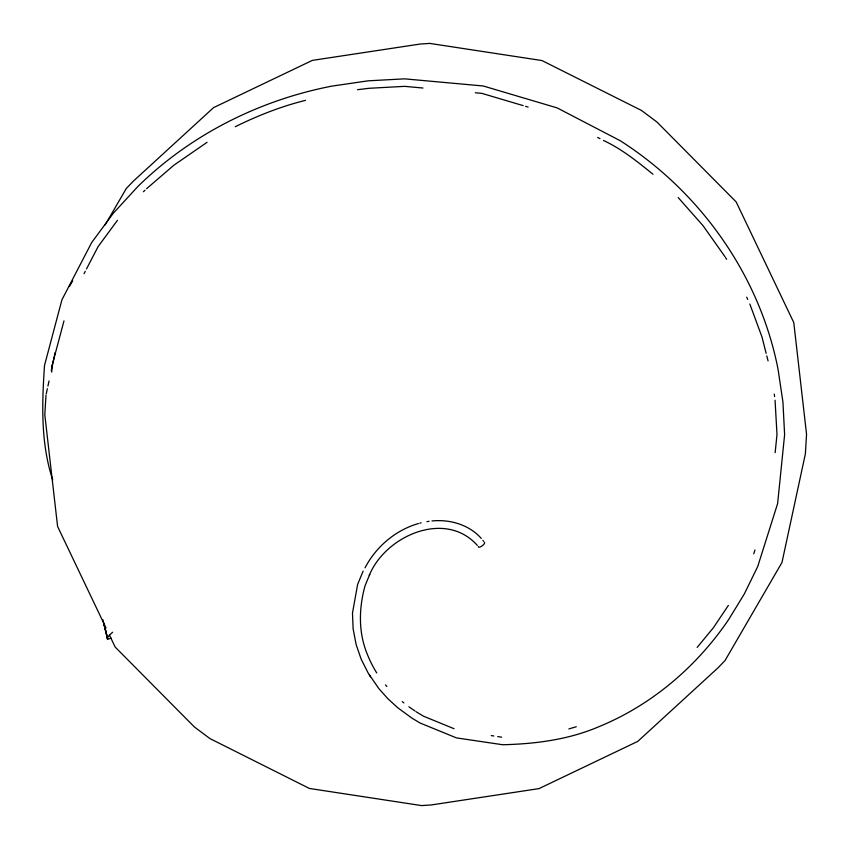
<?xml version="1.0" encoding="UTF-8"?>
<svg xmlns="http://www.w3.org/2000/svg" width="849" height="849" viewBox="0 0 849 849"><rect width="100%" height="100%" fill="white"/><g stroke="black" fill="none" stroke-linecap="round" stroke-linejoin="round"><path stroke-width="1.27" d="M51.747 372.106L51.959 365.59L51.789 366.609L63.983 320.89M45.984 395.178L44.806 414.768L57.594 526.454L106.061 628.08M775.158 452.655L776.994 434.476L775.052 400.24M46.26 393.883L47.374 388.715M47.926 386.125L49.04 380.946M51.269 370.599L55.174 352.494M753.742 553.813L754.952 550.025M363.128 571.144L357.62 584.42L352.484 613.084L353.11 628.738L356.145 644.614L361.133 659.089L368.222 673.161L378.771 688.507L387.813 698.663L397.608 707.652L412.02 718.19L420.085 723.019L456.465 737.898L502.714 744.743C535.645 743.936 568.819 739.649 599.267 726.542C652.011 704.861 696.997 666.327 728.835 619.271L744.297 593.982L757.69 566.601L777.62 503.574L784.614 434.699L782.948 402.086L778.066 369.368C759.77 275.607 700.414 191.927 620.226 140.722L557.177 107.908L483.208 85.982L404.612 78.851L368.095 80.825L331.917 86.12C259.486 100.118 190.76 134.62 137.973 186.398L113.246 213.301L91.734 242.464L61.935 299.782L44.498 365.473C41.951 403.795 40.561 443.019 52.734 479.982M84.03 273.686L85.261 271.33M86.481 268.974L98.113 246.613L117.459 220.305M365.038 567.811C375.98 546.777 395.538 530.137 418.408 523.546M69.374 286.527L72.685 280.828M105.117 224.964L126.299 188.489L133.389 181.124L213.587 107.611L312.347 60.385L420.011 44.063L429.711 43.405L541.938 60.544L641.451 110.434L656.977 122.044L736.189 201.956L793.773 322.546L806.55 434.232L805.383 453.822L781.982 562.473L725.057 660.511L717.967 667.876L637.769 741.389L539.009 788.615L431.345 804.937L421.645 805.595L309.418 788.456L209.905 738.566L194.379 726.956L115.167 647.044L109.479 635.19M728.378 605.401L713.425 627.698L697.167 647.416M143.439 191.736L144.977 190.24M146.59 188.69L173.822 165.258L207.06 142.314M235.258 126.724C257.725 115.623 281.21 106.358 305.555 100.352M576.269 726.765L568.862 728.93M419.788 523.164L421.136 522.814M426.951 521.657L429.042 521.297M357.546 89.707L368.933 88.296L404.612 86.354L422.94 88.02M431.982 520.957C449.832 519.121 469.189 524.693 481.277 538.436M475.313 92.774L481.861 93.369L523.111 105.605M491.242 735.595L493.831 735.987M497.716 736.582L501.6 737.165M525.605 106.337L528.11 107.08M454.024 728.707L423.534 716.206L416.106 711.738M597.654 137.432L599.999 138.652M603.512 140.478C621.701 148.936 637.419 161.65 652.913 174.194M408.9 706.793L415.076 711.038M402.246 701.603L403.88 702.919M678.171 197.541L703.036 225.685L724.972 256.685M386.857 686.512L385.478 684.867M477.308 545.387C445.29 509.347 385.414 535.899 369.336 575.229L369.697 574.486L365.059 585.736C358.904 607.895 358.257 631.868 366.959 653.39C369.612 660.182 372.849 666.762 376.733 672.939M482.89 540.357L483.654 541.354M725.513 257.565L726.617 259.327M369.336 675.008L370.472 676.844M746.674 297.139L747.725 299.442M749.837 304.038L761.999 337.021L766.148 353.364M766.785 355.88L768.069 360.91M107.292 637.939L103.727 623.145L107.749 639.01L102.803 619.621M774.288 394.116L774.596 396.568M111.155 638.098A199.695 8.586 -33.9 0 1 112.599 632.229M484.333 542.288A3.821 1.284 -36.8 0 1 482.073 545.907A3.821 1.284 -36.8 0 1 478.348 546.576"/></g></svg>
